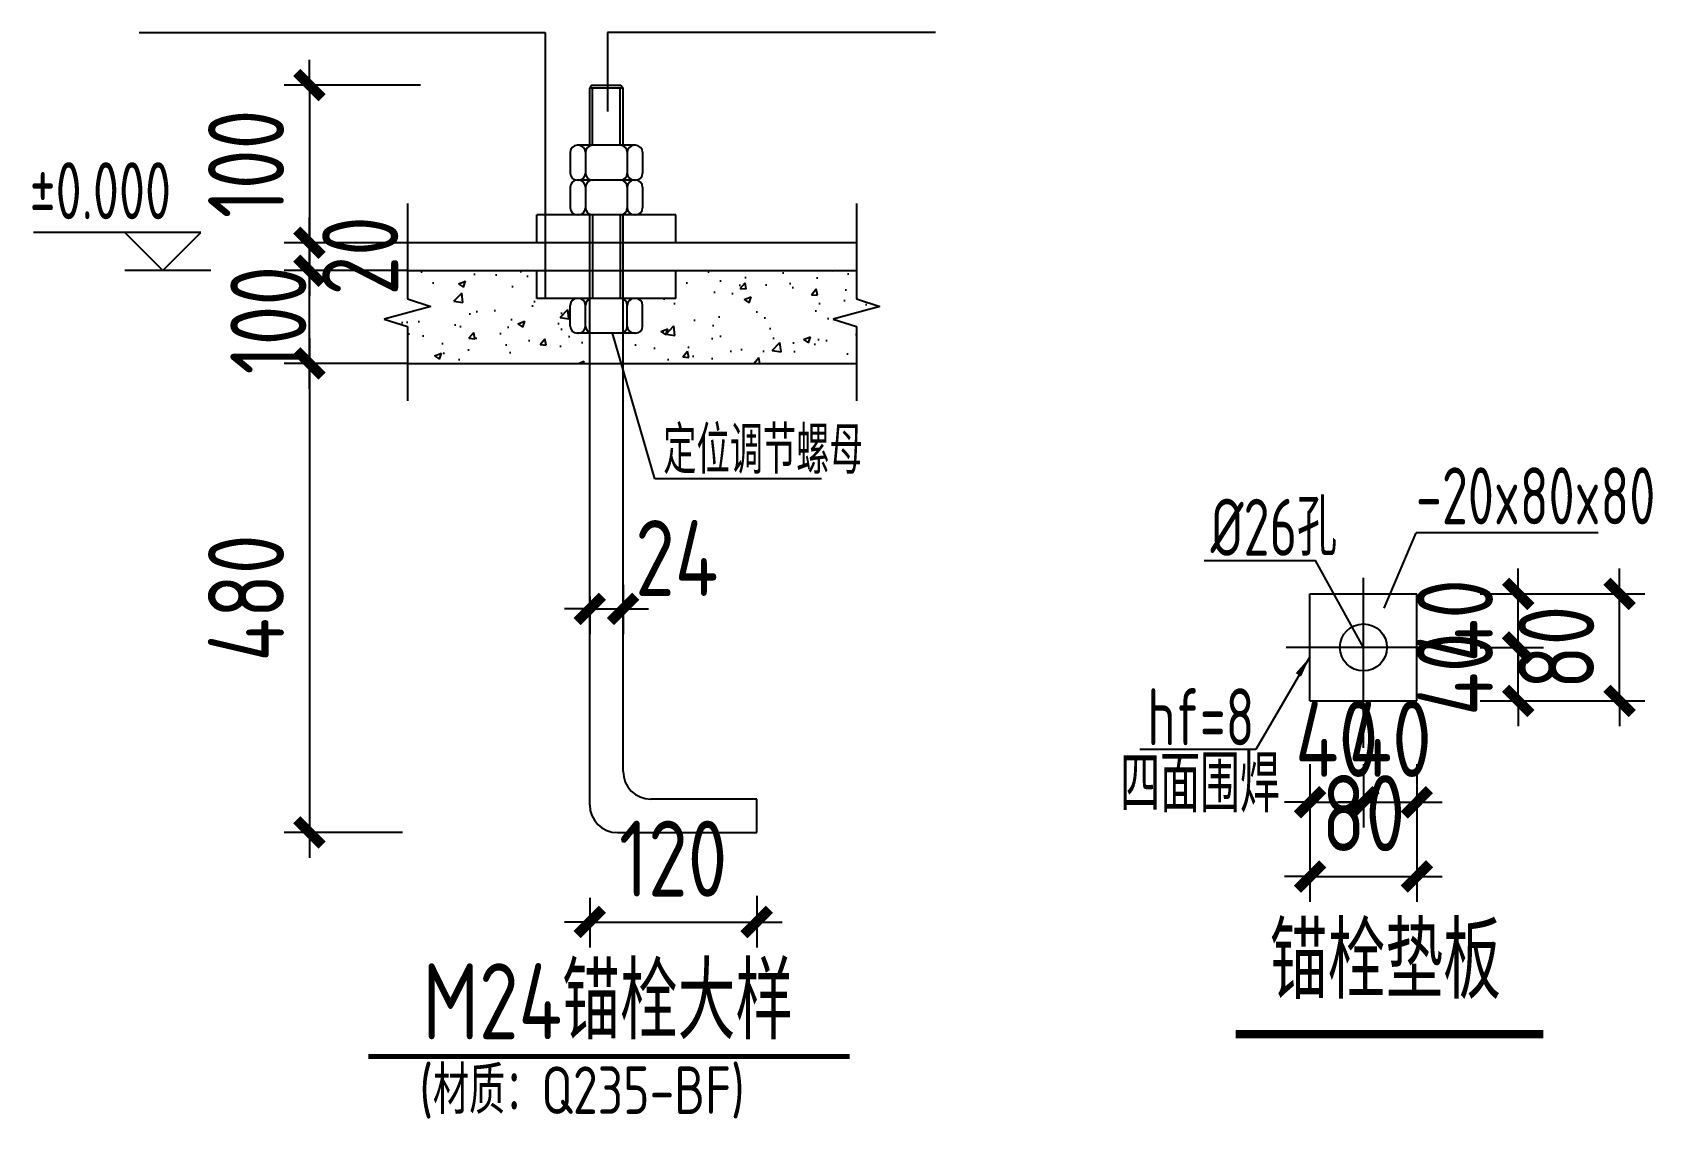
# Model space of a CAD drawing. Extents: x 180850 to 1399066, y 48356 to 327880.
# Drawn here: x 518230 to 531021, y 192795 to 201367 of the extents above; entities that cross this region are included whole.
import ezdxf

# ---------------------------------------------------------------- set-up
doc = ezdxf.new("R2010")
doc.units = 0
doc.header["$LTSCALE"] = 1000
for name, color, linetype in [('AXIS', 3, 'Continuous'), ('C', 6, 'Continuous'), ('DIM', 146, 'Continuous'), ('DIM_ELEV', 3, 'Continuous'), ('DOTE', 1, 'Continuous'), ('JDX', 6, 'Continuous'), ('PUB_DIM', 3, 'Continuous'), ('PUB_TEXT', 7, 'Continuous'), ('锚栓', 7, 'Continuous')]:
    doc.layers.add(name, color=color, linetype=linetype)
doc.styles.add('C', font='tssdeng.shx', dxfattribs={"height": 3, "bigfont": 'tssdchn.shx'})
doc.styles.add('TSSD_Dimension', font='Tssdeng.shx', dxfattribs={"width": 0.8, "bigfont": 'hztxt.shx'})
doc.dimstyles.new('TSSD_100_200', dxfattribs={"dimtxt": 600, "dimasz": 200, "dimexe": 200, "dimexo": 500, "dimgap": 200, "dimtad": 1, "dimdec": 0, "dimlfac": 0.5, "dimzin": 0, "dimdsep": 46, "dimtxsty": 'TSSD_Dimension', "dimblk": 'ARCHTICK', "dimblk1": 'ARCHTICK', "dimblk2": 'ARCHTICK', "dimcen": 0, "dimdle": 200, "dimclrt": 7, "dimadec": 0, "dimazin": 0, "dimtfac": 1, "dimtdec": 0, "dimtix": 1, "dimtmove": 2, "dimatfit": 3, "dimfxl": 1, "dimtolj": 1, "dimtzin": 0, "dimarcsym": 0})
doc.dimstyles.new('TSSD_40_200', dxfattribs={"dimtxt": 600, "dimasz": 200, "dimexe": 200, "dimexo": 500, "dimgap": 200, "dimtad": 1, "dimdec": 0, "dimlfac": 0.2, "dimzin": 0, "dimdsep": 46, "dimtxsty": 'TSSD_Dimension', "dimblk": 'ARCHTICK', "dimblk1": 'ARCHTICK', "dimblk2": 'ARCHTICK', "dimcen": 0, "dimdle": 200, "dimclrt": 7, "dimadec": 0, "dimazin": 0, "dimtfac": 1, "dimtdec": 0, "dimtix": 1, "dimtmove": 2, "dimatfit": 3, "dimfxl": 1, "dimtolj": 1, "dimtzin": 0, "dimarcsym": 0})
pattern_1 = [(50, (586050.4, 210159.26), (562.7662, -49.2357), [58.8454, -647.2995]), (355, (586050.4, 210159.26), (-108.865, 590.174), [47.0763, -517.8396]), (100.4514, (586097.3, 210155.15), (453.9016, 540.938), [50.011, -550.12]), (46.1842, (586050.4, 210316.2), (837.363, -129.867), [88.268, -970.949]), (96.6356, (586120.2, 210305.35), (733.341, 764.298), [75.016, -825.18]), (351.1842, (586050.4, 210316.2), (733.341, 764.299), [70.614, -776.759]), (21, (586128.88, 210276.95), (468.3365, -315.897), [58.8454, -647.2995]), (326, (586128.9, 210276.95), (190.9065, 568.9566), [47.0763, -517.8396]), (71.4514, (586167.9, 210250.6), (659.243, 253.059), [50.011, -550.12]), (37.5, (586050.42, 210159.26), (9.5407, 261.1903), [0, -511.5627, 0, -525.6856, 0, -519.8011]), (7.5, (586050.42, 210159.26), (206.4058, 309.4576), [0, -299.7193, 0, -499.7936, 0, -198.1129]), (327.5, (585875.45, 210159.26), (418.84, -17.6967), [0, -196.1514, 0, -611.9922, 0, -812.0666]), (317.5, (585797, 210159.26), (457.571, 78.543), [0, -254.9968, 0, -406.4256, 0, -576.685])]

# ---------------------------------------------------------------- blocks, each defined once
blk = doc.blocks.new('_ArchTick')
at = {"color": 0, "linetype": 'ByBlock', "const_width": 0.4}
blk.add_lwpolyline([(-0.5, -0.5), (0.5, 0.5)], dxfattribs=at)
blk = doc.blocks.new('*D291')
at = {"layer": 'AXIS', "color": 0, "lineweight": -2, "transparency": 16777216}
for p, q in [((520417, 200950), (520417, 201150)), ((521293, 200950), (520217, 200950)), ((520417, 200950), (520417, 199707)), ((521309, 199707), (520217, 199707)), ((520417, 199707), (520417, 199507))]:
    blk.add_line(p, q, dxfattribs=at)
at = {"layer": 'Defpoints', "color": 0, "transparency": 16777216}
for p in [(521793, 200950), (520417, 199707), (521809, 199707)]:
    blk.add_point(p, dxfattribs=at)
at = {"layer": 'AXIS', "color": 0, "lineweight": -2, "transparency": 16777216, "xscale": 200, "yscale": 200, "zscale": 200}
for p, rotation in [((520417, 200950), 270), ((520417, 199707), 90)]:
    blk.add_blockref('_ArchTick', p, dxfattribs=dict(at, rotation=rotation))
at = {"layer": 'AXIS', "color": 7, "transparency": 16777216, "insert": (519917, 200329), "char_height": 600, "attachment_point": 5, "rotation": 90, "style": 'TSSD_Dimension'}
blk.add_mtext('\\A1;100', dxfattribs=at)
blk = doc.blocks.new('*D292')
at = {"layer": 'Defpoints', "color": 0, "transparency": 16777216}
for p in [(521687, 199707), (520417, 199487), (521687, 199487)]:
    blk.add_point(p, dxfattribs=at)
at = {"layer": 'DIM', "color": 0, "lineweight": -2, "transparency": 16777216}
for p, q in [((520417, 199707), (520417, 199907)), ((521187, 199707), (520217, 199707)), ((520417, 199707), (520417, 199487)), ((521187, 199487), (520217, 199487)), ((520417, 199487), (520417, 199287))]:
    blk.add_line(p, q, dxfattribs=at)
at = {"layer": 'DIM', "color": 0, "lineweight": -2, "transparency": 16777216, "xscale": 200, "yscale": 200, "zscale": 200}
for p, rotation in [((520417, 199707), 270), ((520417, 199487), 90)]:
    blk.add_blockref('_ArchTick', p, dxfattribs=dict(at, rotation=rotation))
at = {"layer": 'DIM', "color": 7, "transparency": 16777216, "insert": (520818, 199603), "char_height": 600, "attachment_point": 5, "rotation": 90, "style": 'TSSD_Dimension'}
blk.add_mtext('\\A1;20', dxfattribs=at)
blk = doc.blocks.new('*D293')
at = {"layer": 'AXIS', "color": 0, "lineweight": -2, "transparency": 16777216}
for p, q in [((520417, 198554), (520417, 199687)), ((521187, 199487), (520217, 199487)), ((521187, 198754), (520217, 198754))]:
    blk.add_line(p, q, dxfattribs=at)
at = {"layer": 'Defpoints', "color": 0, "transparency": 16777216}
for p in [(520417, 199487), (521687, 199487), (521687, 198754)]:
    blk.add_point(p, dxfattribs=at)
at = {"layer": 'AXIS', "color": 0, "lineweight": -2, "transparency": 16777216, "xscale": 200, "yscale": 200, "zscale": 200}
for p, rotation in [((520417, 199487), 90), ((520417, 198754), 270)]:
    blk.add_blockref('_ArchTick', p, dxfattribs=dict(at, rotation=rotation))
at = {"layer": 'AXIS', "color": 7, "transparency": 16777216, "insert": (520093, 199096), "char_height": 600, "attachment_point": 5, "rotation": 90, "style": 'TSSD_Dimension'}
blk.add_mtext('\\A1;100', dxfattribs=at)
blk = doc.blocks.new('*D294')
at = {"layer": 'AXIS', "color": 0, "lineweight": -2, "transparency": 16777216}
for p, q in [((523948, 194552), (523948, 194146)), ((522630, 194536), (522630, 194146)), ((522630, 194346), (522430, 194346)), ((522630, 194346), (523948, 194346)), ((523948, 194346), (524148, 194346))]:
    blk.add_line(p, q, dxfattribs=at)
at = {"layer": 'Defpoints', "color": 0, "transparency": 16777216}
for p in [(522630, 195036), (523948, 195052), (523948, 194346)]:
    blk.add_point(p, dxfattribs=at)
at = {"layer": 'AXIS', "color": 0, "lineweight": -2, "transparency": 16777216, "xscale": 200, "yscale": 200, "zscale": 200}
blk.add_blockref('_ArchTick', (522630, 194346), dxfattribs=at)
at = {"layer": 'AXIS', "color": 0, "lineweight": -2, "transparency": 16777216, "xscale": 200, "yscale": 200, "zscale": 200, "rotation": 180}
blk.add_blockref('_ArchTick', (523948, 194346), dxfattribs=at)
at = {"layer": 'AXIS', "color": 7, "transparency": 16777216, "insert": (523289, 194846), "char_height": 600, "attachment_point": 5, "style": 'TSSD_Dimension'}
blk.add_mtext('\\A1;120', dxfattribs=at)
blk = doc.blocks.new('*D295')
at = {"layer": 'AXIS', "color": 0, "lineweight": -2, "transparency": 16777216}
for p, q in [((520417, 198954), (520417, 194852)), ((520449, 198754), (520217, 198754)), ((521152, 195052), (520217, 195052))]:
    blk.add_line(p, q, dxfattribs=at)
at = {"layer": 'Defpoints', "color": 0, "transparency": 16777216}
for p in [(520949, 198754), (520417, 195052), (521652, 195052)]:
    blk.add_point(p, dxfattribs=at)
at = {"layer": 'AXIS', "color": 0, "lineweight": -2, "transparency": 16777216, "xscale": 200, "yscale": 200, "zscale": 200}
for p, rotation in [((520417, 198754), 90), ((520417, 195052), 270)]:
    blk.add_blockref('_ArchTick', p, dxfattribs=dict(at, rotation=rotation))
at = {"layer": 'AXIS', "color": 7, "transparency": 16777216, "insert": (519917, 196903), "char_height": 600, "attachment_point": 5, "rotation": 90, "style": 'TSSD_Dimension'}
blk.add_mtext('\\A1;480', dxfattribs=at)
blk = doc.blocks.new('*D296')
at = {"layer": 'AXIS', "color": 0, "lineweight": -2, "transparency": 16777216}
for p, q in [((522893, 197006), (522893, 196617)), ((522630, 196917), (522630, 196617)), ((522630, 196817), (522430, 196817)), ((522630, 196817), (522893, 196817)), ((522893, 196817), (523093, 196817))]:
    blk.add_line(p, q, dxfattribs=at)
at = {"layer": 'Defpoints', "color": 0, "transparency": 16777216}
for p in [(522893, 197506), (522630, 197417), (522893, 196817)]:
    blk.add_point(p, dxfattribs=at)
at = {"layer": 'AXIS', "color": 0, "lineweight": -2, "transparency": 16777216, "xscale": 200, "yscale": 200, "zscale": 200}
blk.add_blockref('_ArchTick', (522630, 196817), dxfattribs=at)
at = {"layer": 'AXIS', "color": 0, "lineweight": -2, "transparency": 16777216, "xscale": 200, "yscale": 200, "zscale": 200, "rotation": 180}
blk.add_blockref('_ArchTick', (522893, 196817), dxfattribs=at)
at = {"layer": 'AXIS', "color": 7, "transparency": 16777216, "insert": (523317, 197218), "char_height": 600, "attachment_point": 5, "style": 'TSSD_Dimension'}
blk.add_mtext('\\A1;24', dxfattribs=at)
blk = doc.blocks.new('*D297')
at = {"layer": 'AXIS', "color": 0, "lineweight": -2, "transparency": 16777216}
for p, q in [((529960, 196935), (529960, 197135)), ((529660, 196935), (530160, 196935)), ((529960, 196513), (529960, 196935)), ((529660, 196513), (530160, 196513)), ((529960, 196513), (529960, 196313))]:
    blk.add_line(p, q, dxfattribs=at)
at = {"layer": 'Defpoints', "color": 0, "transparency": 16777216}
for p in [(529160, 196935), (529960, 196935), (529160, 196513)]:
    blk.add_point(p, dxfattribs=at)
at = {"layer": 'AXIS', "color": 0, "lineweight": -2, "transparency": 16777216, "xscale": 200, "yscale": 200, "zscale": 200}
for p, rotation in [((529960, 196935), 270), ((529960, 196513), 90)]:
    blk.add_blockref('_ArchTick', p, dxfattribs=dict(at, rotation=rotation))
at = {"layer": 'AXIS', "color": 7, "transparency": 16777216, "insert": (529460, 196724), "char_height": 600, "attachment_point": 5, "rotation": 90, "style": 'TSSD_Dimension'}
blk.add_mtext('\\A1;40', dxfattribs=at)
blk = doc.blocks.new('*D298')
at = {"layer": 'AXIS', "color": 0, "lineweight": -2, "transparency": 16777216}
for p, q in [((529960, 196513), (529960, 196713)), ((529660, 196513), (530160, 196513)), ((529960, 196091), (529960, 196513)), ((529660, 196091), (530160, 196091)), ((529960, 196091), (529960, 195891))]:
    blk.add_line(p, q, dxfattribs=at)
at = {"layer": 'Defpoints', "color": 0, "transparency": 16777216}
for p in [(529160, 196513), (529960, 196513), (529160, 196091)]:
    blk.add_point(p, dxfattribs=at)
at = {"layer": 'AXIS', "color": 0, "lineweight": -2, "transparency": 16777216, "xscale": 200, "yscale": 200, "zscale": 200}
for p, rotation in [((529960, 196513), 270), ((529960, 196091), 90)]:
    blk.add_blockref('_ArchTick', p, dxfattribs=dict(at, rotation=rotation))
at = {"layer": 'AXIS', "color": 7, "transparency": 16777216, "insert": (529460, 196302), "char_height": 600, "attachment_point": 5, "rotation": 90, "style": 'TSSD_Dimension'}
blk.add_mtext('\\A1;40', dxfattribs=at)
blk = doc.blocks.new('*D299')
at = {"layer": 'AXIS', "color": 0, "lineweight": -2, "transparency": 16777216}
for p, q in [((530760, 196935), (530760, 197135)), ((530067, 196935), (530960, 196935)), ((530760, 196091), (530760, 196935)), ((530067, 196091), (530960, 196091)), ((530760, 196091), (530760, 195891))]:
    blk.add_line(p, q, dxfattribs=at)
at = {"layer": 'Defpoints', "color": 0, "transparency": 16777216}
for p in [(529567, 196935), (530760, 196935), (529567, 196091)]:
    blk.add_point(p, dxfattribs=at)
at = {"layer": 'AXIS', "color": 0, "lineweight": -2, "transparency": 16777216, "xscale": 200, "yscale": 200, "zscale": 200}
for p, rotation in [((530760, 196935), 270), ((530760, 196091), 90)]:
    blk.add_blockref('_ArchTick', p, dxfattribs=dict(at, rotation=rotation))
at = {"layer": 'AXIS', "color": 7, "transparency": 16777216, "insert": (530260, 196513), "char_height": 600, "attachment_point": 5, "rotation": 90, "style": 'TSSD_Dimension'}
blk.add_mtext('\\A1;80', dxfattribs=at)
blk = doc.blocks.new('*D300')
at = {"layer": 'AXIS', "color": 0, "lineweight": -2, "transparency": 16777216}
for p, q in [((528316, 195591), (528316, 194505)), ((529160, 195591), (529160, 194505)), ((528316, 194705), (528116, 194705)), ((528316, 194705), (529160, 194705)), ((529160, 194705), (529360, 194705))]:
    blk.add_line(p, q, dxfattribs=at)
at = {"layer": 'Defpoints', "color": 0, "transparency": 16777216}
for p in [(528316, 196091), (529160, 196091), (529160, 194705)]:
    blk.add_point(p, dxfattribs=at)
at = {"layer": 'AXIS', "color": 0, "lineweight": -2, "transparency": 16777216, "xscale": 200, "yscale": 200, "zscale": 200}
blk.add_blockref('_ArchTick', (528316, 194705), dxfattribs=at)
at = {"layer": 'AXIS', "color": 0, "lineweight": -2, "transparency": 16777216, "xscale": 200, "yscale": 200, "zscale": 200, "rotation": 180}
blk.add_blockref('_ArchTick', (529160, 194705), dxfattribs=at)
at = {"layer": 'AXIS', "color": 7, "transparency": 16777216, "insert": (528738, 195205), "char_height": 600, "attachment_point": 5, "style": 'TSSD_Dimension'}
blk.add_mtext('\\A1;80', dxfattribs=at)
blk = doc.blocks.new('*D301')
at = {"layer": 'AXIS', "color": 0, "lineweight": -2, "transparency": 16777216}
for p, q in [((528316, 195591), (528316, 195091)), ((528738, 195591), (528738, 195091)), ((528316, 195291), (528116, 195291)), ((528316, 195291), (528738, 195291)), ((528738, 195291), (528938, 195291))]:
    blk.add_line(p, q, dxfattribs=at)
at = {"layer": 'Defpoints', "color": 0, "transparency": 16777216}
for p in [(528316, 196091), (528738, 196091), (528738, 195291)]:
    blk.add_point(p, dxfattribs=at)
at = {"layer": 'AXIS', "color": 0, "lineweight": -2, "transparency": 16777216, "xscale": 200, "yscale": 200, "zscale": 200}
blk.add_blockref('_ArchTick', (528316, 195291), dxfattribs=at)
at = {"layer": 'AXIS', "color": 0, "lineweight": -2, "transparency": 16777216, "xscale": 200, "yscale": 200, "zscale": 200, "rotation": 180}
blk.add_blockref('_ArchTick', (528738, 195291), dxfattribs=at)
at = {"layer": 'AXIS', "color": 7, "transparency": 16777216, "insert": (528527, 195791), "char_height": 600, "attachment_point": 5, "style": 'TSSD_Dimension'}
blk.add_mtext('\\A1;40', dxfattribs=at)
blk = doc.blocks.new('*D302')
at = {"layer": 'AXIS', "color": 0, "lineweight": -2, "transparency": 16777216}
for p, q in [((528738, 195591), (528738, 195091)), ((529160, 195591), (529160, 195091)), ((528738, 195291), (528538, 195291)), ((528738, 195291), (529160, 195291)), ((529160, 195291), (529360, 195291))]:
    blk.add_line(p, q, dxfattribs=at)
at = {"layer": 'Defpoints', "color": 0, "transparency": 16777216}
for p in [(528738, 196091), (529160, 196091), (529160, 195291)]:
    blk.add_point(p, dxfattribs=at)
at = {"layer": 'AXIS', "color": 0, "lineweight": -2, "transparency": 16777216, "xscale": 200, "yscale": 200, "zscale": 200}
blk.add_blockref('_ArchTick', (528738, 195291), dxfattribs=at)
at = {"layer": 'AXIS', "color": 0, "lineweight": -2, "transparency": 16777216, "xscale": 200, "yscale": 200, "zscale": 200, "rotation": 180}
blk.add_blockref('_ArchTick', (529160, 195291), dxfattribs=at)
at = {"layer": 'AXIS', "color": 7, "transparency": 16777216, "insert": (528949, 195791), "char_height": 600, "attachment_point": 5, "style": 'TSSD_Dimension'}
blk.add_mtext('\\A1;40', dxfattribs=at)

msp = doc.modelspace()

# ---------------------------------------------------------------- hatches: boundary and pattern name
h = msp.add_hatch()
h.set_pattern_fill('AN33C', color=3, scale=784.605405, style=0)
h.set_pattern_definition(pattern_1)
h.paths.add_polyline_path([(522212.45, 199267.6), (522212.45, 199487.29), (521190.65, 199487.29), (521190.65, 199263.12), (521374.39, 199204.66), (521006.92, 199104.44), (521190.65, 199045.98), (521190.65, 198754.47), (522629.86, 198754.47), (522629.86, 198992.99), (522531.24, 198992.99, -0.41421356), (522476.32, 199047.91), (522476.32, 199212.68, -0.41421356), (522531.24, 199267.6)])
h = msp.add_hatch()
h.set_pattern_fill('AN33C', color=3, scale=784.605405, style=0)
h.set_pattern_definition(pattern_1)
h.paths.add_polyline_path([(523310.9, 199487.29), (523310.9, 199267.6), (522992.11, 199267.6, -0.41421356), (523047.03, 199212.68), (523047.03, 199047.91, -0.41421356), (522992.11, 198992.99), (522981.68, 198992.99), (522893.49, 198992.99), (522893.49, 198754.47), (524735.83, 198754.47), (524735.83, 199045.98), (524552.09, 199104.44), (524919.56, 199204.66), (524735.83, 199263.12), (524735.83, 199487.29)])

# ---------------------------------------------------------------- linework, layer by layer
at = {"color": 2}
for p, q in [((522646.64, 200950.24), (522629.86, 200926.66)), ((522646.64, 200950.24), (522876.71, 200950.24)), ((522876.71, 200950.24), (522893.49, 200926.66)), ((522893.49, 200926.66), (522629.86, 200926.66))]:
    msp.add_line(p, q, dxfattribs=at)
at = {"color": 2, "ltscale": 0.02}
for p, q in [((522629.86, 200475.9), (522629.86, 200926.66)), ((522893.49, 200475.9), (522893.49, 200926.66))]:
    msp.add_line(p, q, dxfattribs=at)
at = {"color": 4, "ltscale": 0.02}
for p, q in [((522653.13, 200475.9), (522653.13, 200926.66)), ((522870.22, 200475.9), (522870.22, 200926.66)), ((522654.84, 199267.6), (522654.84, 199926.67)), ((522871.93, 199267.6), (522871.93, 199926.67))]:
    msp.add_line(p, q, dxfattribs=at)
at = {"color": 3}
for p, q in [((522992.11, 200475.9), (522531.24, 200475.9)), ((522476.32, 200420.97), (522476.32, 200256.21)), ((522596.6, 200420.97), (522596.6, 200256.21)), ((522926.76, 200420.97), (522926.76, 200256.21)), ((523047.03, 200420.97), (523047.03, 200256.21)), ((522992.11, 200201.28), (522531.24, 200201.28)), ((522476.32, 200146.36), (522476.32, 199981.59)), ((522596.6, 200146.36), (522596.6, 199981.59)), ((522926.76, 200146.36), (522926.76, 199981.59)), ((523047.03, 200146.36), (523047.03, 199981.59)), ((522476.32, 199047.91), (522476.32, 199212.68)), ((522596.6, 199047.91), (522596.6, 199212.68)), ((522926.76, 199047.91), (522926.76, 199212.68)), ((523047.03, 199047.91), (523047.03, 199212.68)), ((522992.11, 198992.99), (522531.24, 198992.99))]:
    msp.add_line(p, q, dxfattribs=at)
for p, q in [((522212.45, 199706.98), (522212.45, 199926.67)), ((523310.9, 199926.67), (522212.45, 199926.67)), ((523310.9, 199706.98), (523310.9, 199926.67)), ((524735.83, 199706.98), (521190.65, 199706.98)), ((521190.65, 199487.29), (524735.83, 199487.29)), ((522212.45, 199267.6), (522212.45, 199487.29)), ((523310.9, 199267.6), (523310.9, 199487.29)), ((523310.9, 199267.6), (522212.45, 199267.6)), ((521190.65, 198754.47), (524735.83, 198754.47))]:
    msp.add_line(p, q)
at = {"color": 8, "ltscale": 0.02}
for p, q in [((522629.86, 195271.55), (522629.86, 199926.67)), ((522893.49, 195535.18), (522893.49, 199926.67)), ((523948, 195315.49), (523113.18, 195315.49)), ((523948, 195051.86), (523948, 195315.49)), ((522849.55, 195051.86), (523948, 195051.86))]:
    msp.add_line(p, q, dxfattribs=at)
at = {"color": 3}
for centre, start, end in [((522531.24, 200420.97), 90, 180), ((522541.68, 200420.97), 0, 90), ((522651.52, 200420.97), 90, 180), ((522871.83, 200420.97), 0, 90), ((522981.68, 200420.97), 90, 180), ((522992.11, 200420.97), 0, 90), ((522531.24, 200256.21), 180, 270), ((522531.24, 200146.36), 90, 180), ((522541.68, 200256.21), 270, 0), ((522541.68, 200146.36), 0, 90), ((522651.52, 200256.21), 180, 270), ((522651.52, 200146.36), 90, 180), ((522871.83, 200256.21), 270, 0), ((522871.83, 200146.36), 0, 90), ((522981.68, 200256.21), 180, 270), ((522981.68, 200146.36), 90, 180), ((522992.11, 200256.21), 270, 0), ((522992.11, 200146.36), 0, 90), ((522531.24, 199981.59), 180, 270), ((522541.68, 199981.59), 270, 0), ((522651.52, 199981.59), 180, 270), ((522871.83, 199981.59), 270, 0), ((522981.68, 199981.59), 180, 270), ((522992.11, 199981.59), 270, 0), ((522531.24, 199212.68), 90, 180), ((522541.68, 199212.68), 0, 90), ((522651.52, 199212.68), 90, 180), ((522871.83, 199212.68), 0, 90), ((522981.68, 199212.68), 90, 180), ((522992.11, 199212.68), 0, 90), ((522531.24, 199047.91), 180, 270), ((522541.68, 199047.91), 270, 0), ((522651.52, 199047.91), 180, 270), ((522871.83, 199047.91), 270, 0), ((522981.68, 199047.91), 180, 270), ((522992.11, 199047.91), 270, 0)]:
    msp.add_arc(centre, 54.92, start, end, dxfattribs=at)
at = {"color": 8, "ltscale": 0.02}
for centre in [(523113.18, 195535.18), (522849.55, 195271.55)]:
    msp.add_arc(centre, 219.69, 180, 270, dxfattribs=at)
at = {"layer": 'AXIS'}
for p, q in [((528901.43, 196822.83), (529154.61, 197416.13)), ((530592.24, 197416.13), (529154.61, 197416.13)), ((527480.2, 197199.48), (528359.01, 197199.48)), ((528737.9, 196513.29), (528359.01, 197199.48)), ((528316.02, 196438.2), (527887.6, 195707.83)), ((527887.6, 195707.83), (526973.83, 195707.83))]:
    msp.add_line(p, q, dxfattribs=at)
msp.add_lwpolyline([(528316.02, 196438.2, 0, 50.62, 0), (528224.56, 196296.38, 50.62, 50.62, 0)], format="xyseb", dxfattribs=at)
at = {"layer": 'C', "color": 1, "linetype": 'ByBlock'}
for points, const_width in [([(527728.66, 193461.25), (530157.56, 193461.25)], 64.12), ([(520881.16, 193284.84), (524682.08, 193284.84)], 39.3)]:
    msp.add_lwpolyline(points, dxfattribs=dict(at, const_width=const_width))
at = {"layer": 'DIM_ELEV'}
for p, q in [((519560.42, 199787.29), (518238.69, 199787.29)), ((519260.42, 199487.29), (518960.42, 199787.29)), ((519260.42, 199487.29), (519560.42, 199787.29)), ((519638.65, 199487.29), (518960.42, 199487.29))]:
    msp.add_line(p, q, dxfattribs=at)
at = {"layer": 'DOTE'}
for p, q in [((528737.9, 195719.92), (528737.9, 197061.95)), ((529352.15, 196513.29), (528127.02, 196513.29))]:
    msp.add_line(p, q, dxfattribs=at)
at = {"layer": 'JDX', "color": 2}
for p, q in [((521190.65, 200015.39), (521190.65, 199263.12)), ((524735.83, 200015.39), (524735.83, 199263.12)), ((521374.39, 199204.66), (521006.92, 199104.44)), ((521190.65, 199263.12), (521374.39, 199204.66)), ((524919.56, 199204.66), (524552.09, 199104.44)), ((524735.83, 199263.12), (524919.56, 199204.66)), ((521006.92, 199104.44), (521190.65, 199045.98)), ((521190.65, 199045.98), (521190.65, 198458.74)), ((524552.09, 199104.44), (524735.83, 199045.98)), ((524735.83, 199045.98), (524735.83, 198458.74))]:
    msp.add_line(p, q, dxfattribs=at)
at = {"layer": 'PUB_DIM'}
for p, q in [((519073.32, 201366.77), (522276.93, 201366.77)), ((522276.93, 201366.77), (522276.93, 199272.21)), ((522769.12, 201366.77), (522769.12, 200741.82)), ((525358.6, 201366.77), (522769.12, 201366.77)), ((523142.62, 197842.48), (522810.03, 198992.99)), ((524458.9, 197842.48), (523142.62, 197842.48))]:
    msp.add_line(p, q, dxfattribs=at)
at = {"layer": '锚栓'}
for p, q in [((528316.02, 196935.17), (529159.77, 196935.17)), ((528316.02, 196091.42), (528316.02, 196935.17)), ((529159.77, 196091.42), (529159.77, 196935.17)), ((528316.02, 196091.42), (529159.77, 196091.42))]:
    msp.add_line(p, q, dxfattribs=at)
msp.add_circle((528737.9, 196513.29), 185.63, dxfattribs=at)

# ---------------------------------------------------------------- texts
at = {"layer": 'PUB_TEXT'}
for s, height, style, width, p in [('%%p0.000', 450, 'TSSD_Dimension', 0.7, (518208.69, 199892.29)), ('定位调节螺母', 375, 'TSSD_Dimension', 0.7, (523210.36, 197882.73)), ('-20x80x80', 450, 'TSSD_Dimension', 0.7, (529152.48, 197484.17)), ('%%c26孔', 450, 'TSSD_Dimension', 0.7, (527531.14, 197236.13)), ('hf=8', 450, 'TSSD_Dimension', 0.7, (527031.28, 195739.98)), ('四面围焊', 450, 'TSSD_Dimension', 0.7, (526818, 195211.75)), ('锚栓垫板', 600, 'C', 0.8, (527998.99, 193740.18)), ('M24锚栓大样', 600, 'C', 0.8, (521308.81, 193420.32)), ('(材质：Q235-BF)', 375, 'C', 0.8, (521285.4, 192831.66))]:
    msp.add_text(s, height=height, dxfattribs=dict(at, style=style, width=width)).set_placement(p)

# ---------------------------------------------------------------- dimensions: what is measured, and where the dimension line sits
at = {"layer": 'AXIS'}
for base, p1, p2, text, picture, middle in [((520416.89, 199706.98), (521793.43, 200950.24), (521808.79, 199706.98), '100', '*D291', (519916.89, 200328.61)), ((520416.89, 195051.86), (520949.38, 198754.47), (521651.65, 195051.86), '480', '*D295', (519916.89, 196903.17))]:
    dim = msp.add_linear_dim(base=base, p1=p1, p2=p2, angle=90, text=text, dimstyle='TSSD_40_200', dxfattribs=at)
    dim.commit()
    dim.dimension.update_dxf_attribs({"geometry": picture, "text_midpoint": middle})
dim = msp.add_linear_dim(base=(520416.89, 199487.29), p1=(521687.07, 198754.47), p2=(521687.07, 199487.29), angle=90, text='100', dimstyle='TSSD_40_200', dxfattribs=at)
dim.commit()
dim.dimension.update_dxf_attribs({"geometry": '*D293', "text_midpoint": (520093.44, 199096.47), "dimtype": 160})
dim = msp.add_linear_dim(base=(522893.49, 196816.65), p1=(522629.86, 197416.83), p2=(522893.49, 197505.8), text='24', dimstyle='TSSD_40_200', dxfattribs=at)
dim.commit()
dim.dimension.update_dxf_attribs({"geometry": '*D296', "text_midpoint": (523316.9, 197218.17), "dimtype": 160})
for p1, p2, distance, text, picture, middle in [((529159.77, 196513.29), (529159.77, 196935.17), -800.03, '40', '*D297', (529459.8, 196724.23)), ((529567.27, 196091.42), (529567.27, 196935.17), -1192.59, '80', '*D299', (530259.86, 196513.29)), ((529159.77, 196091.42), (529159.77, 196513.29), -800.03, '40', '*D298', (529459.8, 196302.35)), ((528316.02, 196091.42), (528737.9, 196091.42), -800.03, '40', '*D301', (528526.96, 195791.39)), ((528316.02, 196091.42), (529159.77, 196091.42), -1386.24, '80', '*D300', (528737.9, 195205.18)), ((528737.9, 196091.42), (529159.77, 196091.42), -800.03, '40', '*D302', (528948.84, 195791.39))]:
    dim = msp.add_aligned_dim(p1=p1, p2=p2, distance=distance, text=text, dimstyle='TSSD_40_200', dxfattribs=at)
    dim.commit()
    dim.dimension.update_dxf_attribs({"geometry": picture, "text_midpoint": middle})
dim = msp.add_linear_dim(base=(523948, 194346.5), p1=(522629.86, 195036.17), p2=(523948, 195051.86), text='120', dimstyle='TSSD_40_200', dxfattribs=at)
dim.commit()
dim.dimension.update_dxf_attribs({"geometry": '*D294', "text_midpoint": (523288.93, 194846.5)})
at = {"layer": 'DIM'}
dim = msp.add_linear_dim(base=(520416.89, 199487.29), p1=(521687.07, 199706.98), p2=(521687.07, 199487.29), angle=90, text='20', dimstyle='TSSD_100_200', dxfattribs=at)
dim.commit()
dim.dimension.update_dxf_attribs({"geometry": '*D292', "text_midpoint": (520818.2, 199602.59), "dimtype": 160})

doc.saveas('drawing.dxf')
